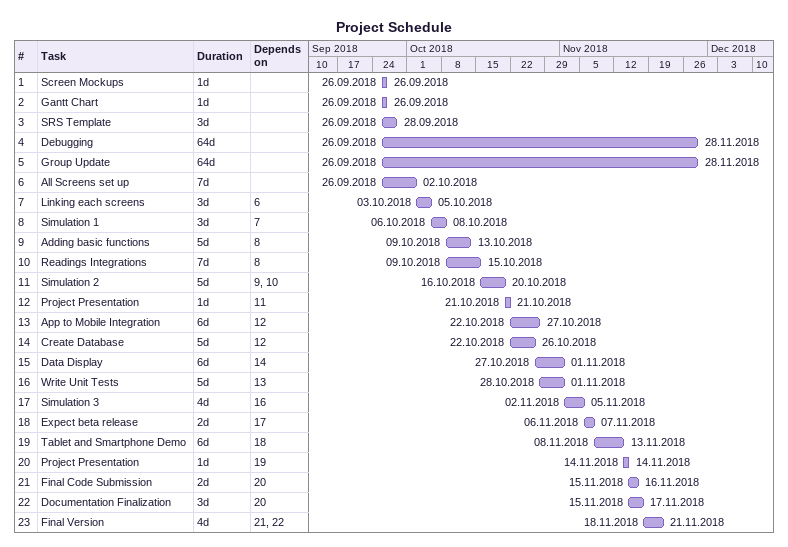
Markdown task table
Project Schedule

| ID | Task | Duration | Start | Finish | Predecessors |
|---|---|---|---|---|---|
| 1 | Screen Mockups | 1d | 2018-09-26 | 2018-09-26 |  |
| 2 | Gantt Chart | 1d | 2018-09-26 | 2018-09-26 |  |
| 3 | SRS Template | 3d | 2018-09-26 | 2018-09-28 |  |
| 4 | Debugging | 64d | 2018-09-26 | 2018-11-28 |  |
| 5 | Group Update | 64d | 2018-09-26 | 2018-11-28 |  |
| 6 | All Screens set up | 7d | 2018-09-26 | 2018-10-02 |  |
| 7 | Linking each screens | 3d | 2018-10-03 | 2018-10-05 | 6 |
| 8 | Simulation 1 | 3d | 2018-10-06 | 2018-10-08 | 7 |
| 9 | Adding basic functions | 5d | 2018-10-09 | 2018-10-13 | 8 |
| 10 | Readings Integrations | 7d | 2018-10-09 | 2018-10-15 | 8 |
| 11 | Simulation 2 | 5d | 2018-10-16 | 2018-10-20 | 9, 10 |
| 12 | Project Presentation | 1d | 2018-10-21 | 2018-10-21 | 11 |
| 13 | App to Mobile Integration | 6d | 2018-10-22 | 2018-10-27 | 12 |
| 14 | Create Database | 5d | 2018-10-22 | 2018-10-26 | 12 |
| 15 | Data Display | 6d | 2018-10-27 | 2018-11-01 | 14 |
| 16 | Write Unit Tests | 5d | 2018-10-28 | 2018-11-01 | 13 |
| 17 | Simulation 3 | 4d | 2018-11-02 | 2018-11-05 | 16 |
| 18 | Expect beta release | 2d | 2018-11-06 | 2018-11-07 | 17 |
| 19 | Tablet and Smartphone Demo | 6d | 2018-11-08 | 2018-11-13 | 18 |
| 20 | Project Presentation | 1d | 2018-11-14 | 2018-11-14 | 19 |
| 21 | Final Code Submission | 2d | 2018-11-15 | 2018-11-16 | 20 |
| 22 | Documentation Finalization | 3d | 2018-11-15 | 2018-11-17 | 20 |
| 23 | Final Version | 4d | 2018-11-18 | 2018-11-21 | 21, 22 |
